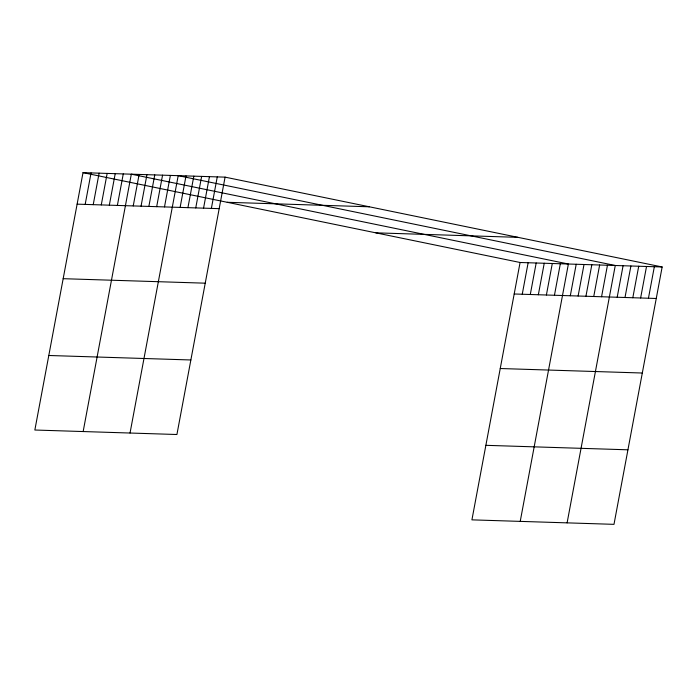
<?xml version="1.0" encoding="UTF-8"?>
<svg xmlns="http://www.w3.org/2000/svg" width="697" height="697" viewBox="0 0 697 697"><rect width="100%" height="100%" fill="white"/><g stroke="black" fill="none" stroke-linecap="round" stroke-linejoin="round"><path stroke-width="1.05" d="M225.079 177.143L83.013 172.656L34.85 430.023L176.916 434.51L225.079 177.143L662.15 266.977L613.987 524.344L471.921 519.857L520.084 262.49L662.15 266.977M85.173 204.404L91.063 172.908M93.224 204.665L99.113 173.161M101.274 204.918L107.164 173.414M109.324 205.171L115.214 173.675M117.375 205.423L123.264 173.928M83.152 431.548L131.315 174.18L568.386 264.015L520.223 521.382M133.232 205.929L139.13 174.424M141.047 206.173L146.945 174.677M148.862 206.417L154.76 174.921M156.677 206.669L162.567 175.165M164.492 206.913L170.382 175.417M130.034 433.029L178.197 175.661L615.268 265.496L567.105 522.863M180.114 207.41L186.012 175.905M187.929 207.654L193.827 176.158M195.744 207.906L201.642 176.402M203.559 208.15L209.448 176.655M211.374 208.394L217.264 176.899M522.245 294.247L528.134 262.743M530.295 294.5L536.185 262.996M538.345 294.753L544.235 263.257M546.396 295.005L552.285 263.51M554.446 295.258L560.336 263.762M570.303 295.763L576.201 264.268M578.118 296.007L584.016 264.512M585.933 296.26L591.831 264.755M593.748 296.504L599.638 265.008M601.563 296.748L607.453 265.252M617.185 297.244L623.083 265.749M625 297.488L630.898 265.993M632.815 297.741L638.713 266.237M640.63 297.985L646.52 266.489M648.445 298.229L654.335 266.733M227.248 202.296L369.314 206.791M77.123 204.151L219.18 208.647M375.849 232.842L517.915 237.337M63.174 278.687L205.232 283.182M514.194 293.986L656.252 298.482M500.246 368.521L642.303 373.017M48.799 355.487L190.865 359.974M485.87 445.322L627.936 449.809M83.013 172.656L520.084 262.49"/></g></svg>
